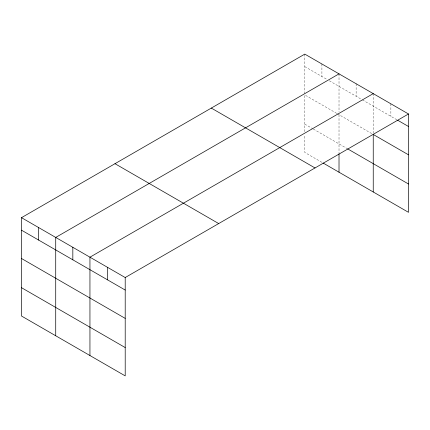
<?xml version="1.0" encoding="UTF-8"?>
<svg xmlns="http://www.w3.org/2000/svg" width="430" height="430" viewBox="0 0 430 430"><rect width="100%" height="100%" fill="white"/><g stroke="black" fill="none" stroke-linecap="round" stroke-linejoin="round"><path stroke-width="0.32" stroke-dasharray="2.15 1.61" d="M304.795 66.618L327.042 79.459M329.321 80.781L361.834 99.55M362.404 99.878L397.127 119.922M336.738 113.386L304.795 94.944L304.795 132.037M337.308 113.713L372.1 133.8M304.795 124.13L312.782 128.742M313.352 129.07L347.005 148.5M321.909 162.336L304.795 152.456L304.795 134.671M390.87 103.802L390.87 116.315M373.24 93.627L373.24 133.144M356.131 83.748L356.131 96.255M339.017 73.869L339.017 112.069M339.017 114.703L339.017 153.112M321.909 63.989L321.909 76.497M304.795 54.11L304.795 93.627"/><path stroke-width="0.64" d="M21.5 217.671L125.205 277.543L125.205 375.89L21.5 316.018L21.5 217.671L304.795 54.11L408.5 113.982L408.5 212.329L323.048 162.997M339.017 73.869L55.723 237.43L55.723 335.776M373.24 93.627L89.945 257.188L89.945 355.535M125.205 277.543L408.5 113.982M397.696 120.255L408.5 126.49M408.5 154.816L373.24 134.461L373.24 191.974M347.574 148.828L408.5 184.002M211.307 108.086L315.013 167.958M114.987 163.696L218.693 223.568M21.5 230.179L125.205 290.051M21.5 258.505L125.205 318.377M21.5 287.692L125.205 347.564M339.017 153.768L339.017 172.215M107.575 267.363L107.575 279.871M72.831 247.309L72.831 259.817M38.609 227.551L38.609 240.058"/></g></svg>
